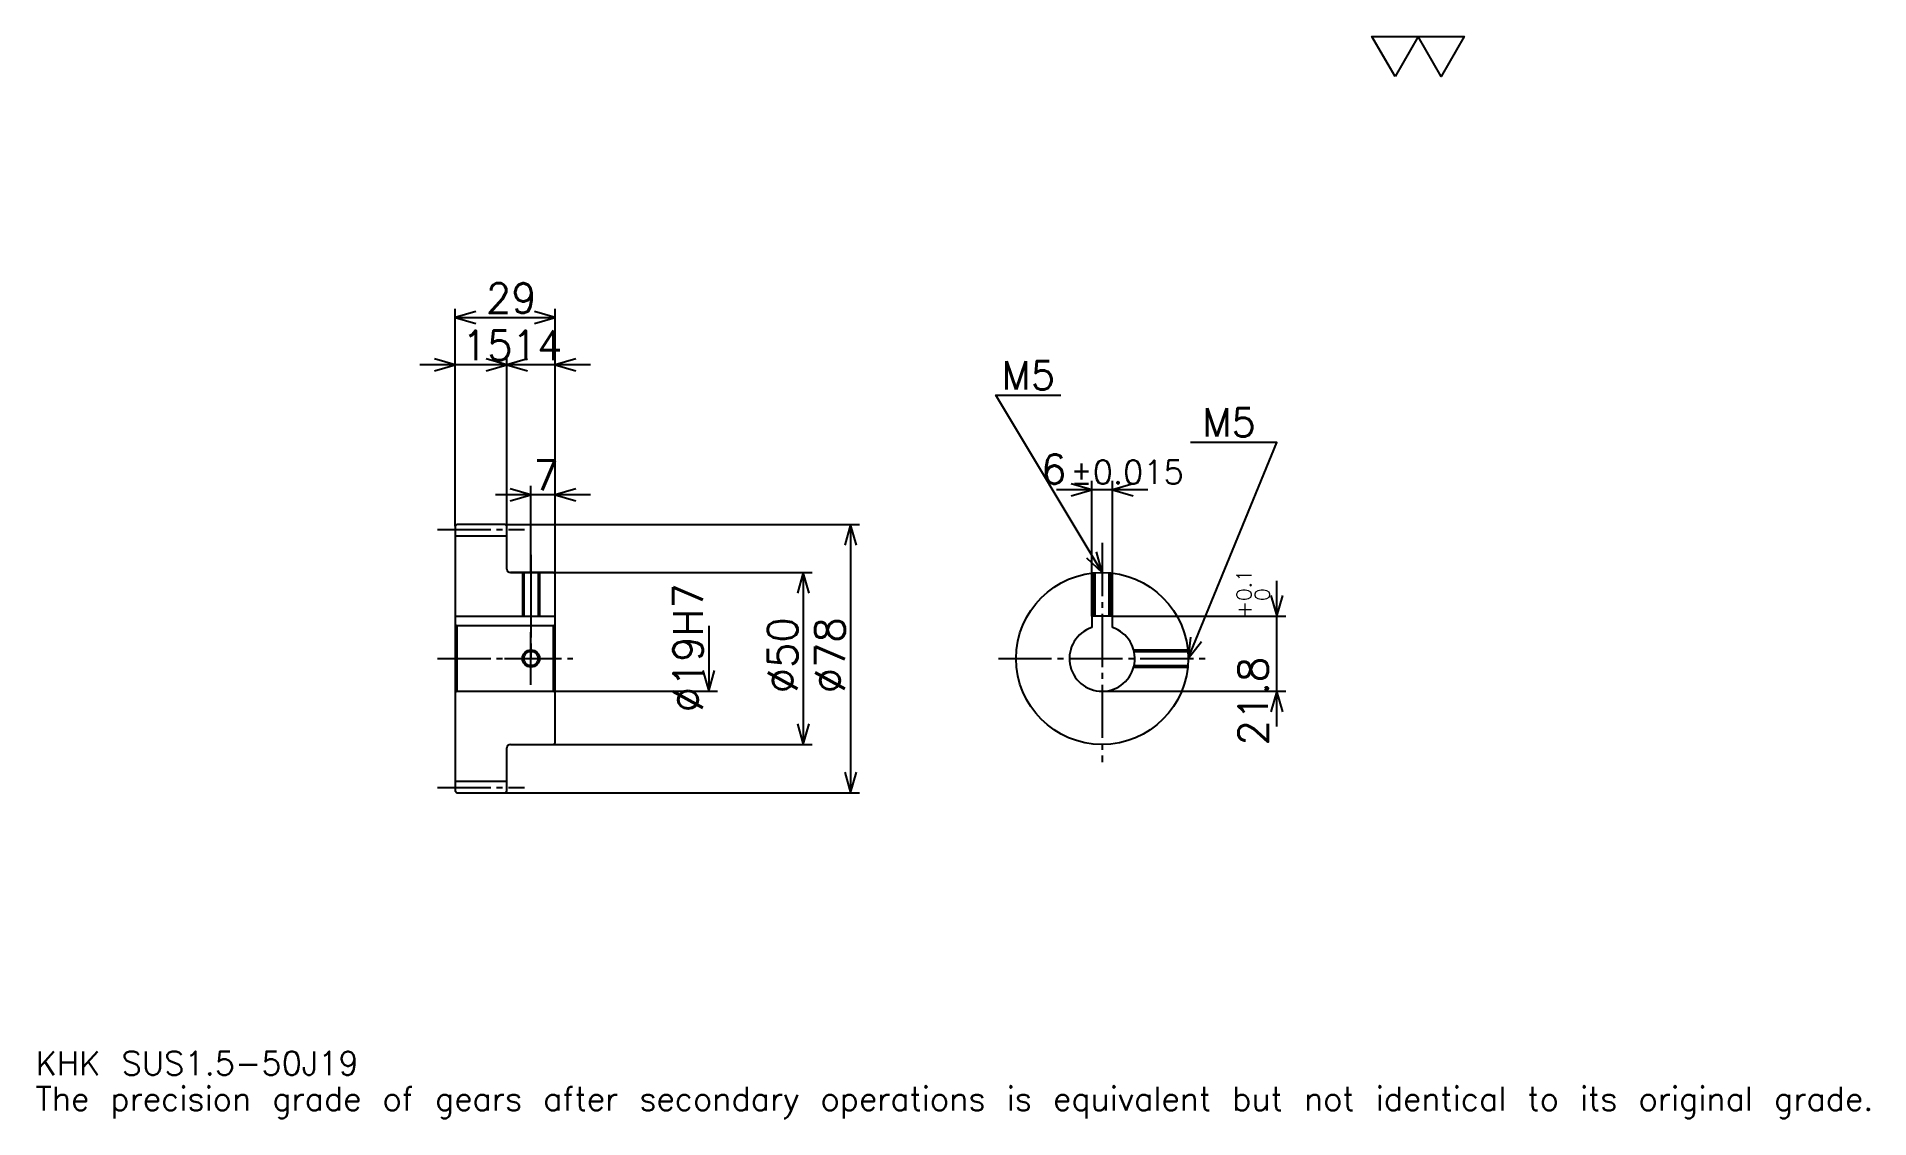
# Model space of a CAD drawing. Extents: x 17 to 550, y 6 to 321.
import ezdxf

# ---------------------------------------------------------------- set-up
doc = ezdxf.new("R2010")
doc.units = 0
doc.linetypes.add('DASHDOT', pattern=[20.608695, 15.456522, -1.717391, 1.717391, -1.717391])
doc.layers.get('0').update_dxf_attribs({"linetype": 'CONTINUOUS'})
doc.layers.add('DASHDOT', color=6, linetype='DASHDOT')
doc.styles.add('KANJI', font='TXT', dxfattribs={"bigfont": 'BIGFONT'})

msp = doc.modelspace()

# ---------------------------------------------------------------- linework, layer by layer
at = {"color": 5}
for p, q in [((139.108704, 178.967392), (139.108704, 241.652176)), ((168.108704, 178.967392), (168.108704, 241.652176)), ((139.108704, 239.07608), (168.108704, 239.07608)), ((164.413055, 225.33696), (128.804352, 225.33696)), ((178.413055, 225.33696), (143.804352, 225.33696)), ((154.108704, 178.967392), (154.108704, 227.913055)), ((178.413055, 187.554352), (150.804352, 187.554352)), ((161.108704, 178.967392), (161.108704, 190.130432)), ((340.369568, 189.010864), (313.760864, 189.010864)), ((324.065247, 152.267395), (324.065247, 191.58696)), ((330.065247, 152.267395), (330.065247, 191.58696)), ((139.108704, 178.467392), (139.108704, 178.967392)), ((153.608704, 178.967392), (168.108704, 178.967392)), ((154.108704, 178.467392), (154.108704, 178.967392)), ((161.108704, 164.967392), (161.108704, 178.967392)), ((161.108704, 164.967392), (161.108704, 178.967392)), ((168.108704, 178.967392), (256.554352, 178.967392)), ((168.108704, 164.467392), (168.108704, 178.967392)), ((253.978271, 178.967392), (253.978271, 100.967392)), ((155.108704, 164.967392), (168.108704, 164.967392)), ((168.108704, 164.967392), (242.815216, 164.967392)), ((240.239136, 164.967392), (240.239136, 114.967392)), ((377.826111, 120.163048), (377.826111, 162.571747)), ((212.76088, 149.467392), (212.76088, 130.467392)), ((330.065247, 152.267395), (380.402191, 152.267395)), ((168.108704, 130.467392), (215.336975, 130.467392)), ((327.065247, 130.467392), (380.402191, 130.467392)), ((155.108704, 114.967392), (168.108704, 114.967392)), ((168.108704, 114.967392), (242.815216, 114.967392)), ((153.608704, 100.967392), (168.108704, 100.967392)), ((168.108704, 100.967392), (256.554352, 100.967392))]:
    msp.add_line(p, q, dxfattribs=at)
at = {"color": 4}
for p, q in [((139.108704, 175.592392), (154.108704, 175.592392)), ((139.108704, 152.267395), (168.108704, 152.267395)), ((139.608704, 149.467392), (139.608704, 130.467392)), ((167.608704, 149.467392), (168.108704, 149.967392)), ((167.608704, 130.467392), (168.108704, 129.967392)), ((139.108704, 104.342392), (154.108704, 104.342392))]:
    msp.add_line(p, q, dxfattribs=at)
at = {"color": 7}
msp.add_lwpolyline([(412.17392, 309.130432), (405.476105, 320.73999), (432.267395, 320.73999), (425.56958, 309.130432), (418.871735, 320.73999), (412.17392, 309.130432)], dxfattribs=at)
at = {"color": 5}
for points in [[(145.119568, 240.793488), (139.108704, 239.07608), (145.119568, 237.358704)], [(162.097839, 237.358704), (168.108704, 239.07608), (162.097839, 240.793488)], [(133.097839, 223.619568), (139.108704, 225.33696), (133.097839, 227.054352)], [(148.097839, 223.619568), (154.108704, 225.33696), (148.097839, 227.054352)], [(160.119568, 227.054352), (154.108704, 225.33696), (160.119568, 223.619568)], [(174.119568, 227.054352), (168.108704, 225.33696), (174.119568, 223.619568)], [(327.065247, 164.967392), (296.152161, 216.489136), (315.043488, 216.489136)], [(352.065247, 139.967392), (377.826111, 202.75), (352.752197, 202.75)], [(155.097839, 185.83696), (161.108704, 187.554352), (155.097839, 189.271744)], [(174.119568, 189.271744), (168.108704, 187.554352), (174.119568, 185.83696)], [(318.054382, 187.293488), (324.065247, 189.010864), (318.054382, 190.728271)], [(336.076111, 190.728271), (330.065247, 189.010864), (336.076111, 187.293488)], [(255.695663, 172.956528), (253.978271, 178.967392), (252.26088, 172.956528)], [(322.5, 169.238083), (327.065247, 164.967392), (325.445312, 171.005264)], [(241.956528, 158.956528), (240.239136, 164.967392), (238.521744, 158.956528)], [(376.108704, 158.278259), (377.826111, 152.267395), (379.543518, 158.278259)], [(352.758148, 146.180267), (352.065247, 139.967392), (355.935852, 144.876404)], [(211.043488, 136.478256), (212.76088, 130.467392), (214.478271, 136.478256)], [(379.543518, 124.456528), (377.826111, 130.467392), (376.108704, 124.456528)], [(238.521744, 120.978264), (240.239136, 114.967392), (241.956528, 120.978264)], [(252.26088, 106.978256), (253.978271, 100.967392), (255.695663, 106.978256)]]:
    msp.add_lwpolyline(points, dxfattribs=at)
at = {"color": 4}
for points in [[(154.108704, 165.967392), (154.108704, 178.467392), (153.608704, 178.967392), (139.608704, 178.967392), (139.108704, 178.467392), (139.108704, 129.967392)], [(155.108704, 114.967392), (167.608704, 114.967392), (168.108704, 115.467392), (168.108704, 164.467392), (167.608704, 164.967392), (155.108704, 164.967392)], [(158.608704, 164.967392), (158.608704, 152.267395)], [(159.043701, 164.967392), (159.043701, 152.267395)], [(163.173706, 164.967392), (163.173706, 152.267395)], [(163.608704, 164.967392), (163.608704, 152.267395)], [(324.565247, 152.267395), (324.565247, 164.842072)], [(325.000244, 152.267395), (325.000244, 164.881958)], [(329.130249, 152.267395), (329.130249, 164.881958)], [(329.565247, 152.267395), (329.565247, 164.842072)], [(139.108704, 129.967392), (139.608704, 130.467392), (167.608704, 130.467392), (167.608704, 149.467392), (139.608704, 149.467392), (139.108704, 149.967392)], [(330.065247, 148.981262), (330.065247, 152.267395), (324.065247, 152.267395), (324.065247, 148.981262)], [(336.230377, 142.467392), (351.939911, 142.467392)], [(336.338074, 142.032394), (351.979797, 142.032394)], [(336.230377, 137.467392), (351.939911, 137.467392)], [(336.338074, 137.90239), (351.979797, 137.90239)], [(139.108704, 129.967392), (139.108704, 101.467392), (139.608704, 100.967392), (153.608704, 100.967392), (154.108704, 101.467392), (154.108704, 113.967392)]]:
    msp.add_lwpolyline(points, dxfattribs=at)
for centre, radius in [((327.065247, 139.967392), 25), ((161.108704, 139.967392), 2.065)]:
    msp.add_circle(centre, radius, dxfattribs=at)
at = {"color": 7}
msp.add_circle((161.108704, 139.967392), 2.5, dxfattribs=at)
at = {"color": 4}
for centre, radius, start, end in [((155.108704, 165.967392), 1, 180, 270), ((327.065247, 139.967392), 9.5, 108.40848033, 71.59151967), ((155.108704, 113.967392), 1, 90, 180)]:
    msp.add_arc(centre, radius, start, end, dxfattribs=at)
at = {"layer": 'DASHDOT', "color": 7}
for p, q in [((133.956528, 177.467392), (159.26088, 177.467392)), ((327.065247, 173.554352), (327.065247, 109.815216)), ((161.108704, 164.967392), (161.108704, 139.967392)), ((133.956528, 139.967392), (173.26088, 139.967392)), ((296.913055, 139.967392), (357.217407, 139.967392)), ((133.956528, 102.467392), (159.26088, 102.467392))]:
    msp.add_line(p, q, dxfattribs=at)
for points in [[(161.108704, 170.119568), (161.108704, 147.115219)], [(161.108704, 132.315216), (161.108704, 147.619568)], [(153.456528, 139.967392), (168.76088, 139.967392)]]:
    msp.add_lwpolyline(points, dxfattribs=at)

# ---------------------------------------------------------------- texts
at = {"color": 7, "style": 'KANJI'}
for s, height, p in [('29', 8.586957, (148.027176, 240.450012)), ('15', 8.586957, (141.027176, 226.710876)), ('14', 8.586957, (155.527176, 226.710876)), ('M5', 8.243479, (297.869568, 218.206512)), ('M5', 8.243479, (356.186951, 204.467392)), ('7', 8.586957, (161.817947, 188.928253)), ('6', 8.586957, (309.340057, 190.728271)), ('%%p0.015', 6.869565, (317.840088, 190.728271)), ('KHK SUS1.5-50J19', 6.869565, (17.173914, 18.891304)), ('The precision grade of gears after secondary operations is equivalent but not identical to its original grade.', 6.869565, (17.173914, 8.586957))]:
    msp.add_text(s, height=height, dxfattribs=at).set_placement(p)
for s, height, p in [('%%c19H7', 8.586957, (211.043488, 124.296196)), ('0.1', 4.293478, (370.441345, 156.679352)), ('0', 4.293478, (375.765259, 156.679352)), ('+', 4.293478, (370.441345, 151.870651)), ('%%c50', 8.586957, (238.521744, 129.877716)), ('%%c78', 8.586957, (252.26088, 129.877716)), ('21.8', 8.586957, (375.250031, 114.702896))]:
    msp.add_text(s, height=height, rotation=90, dxfattribs=at).set_placement(p)

doc.saveas('drawing.dxf')
